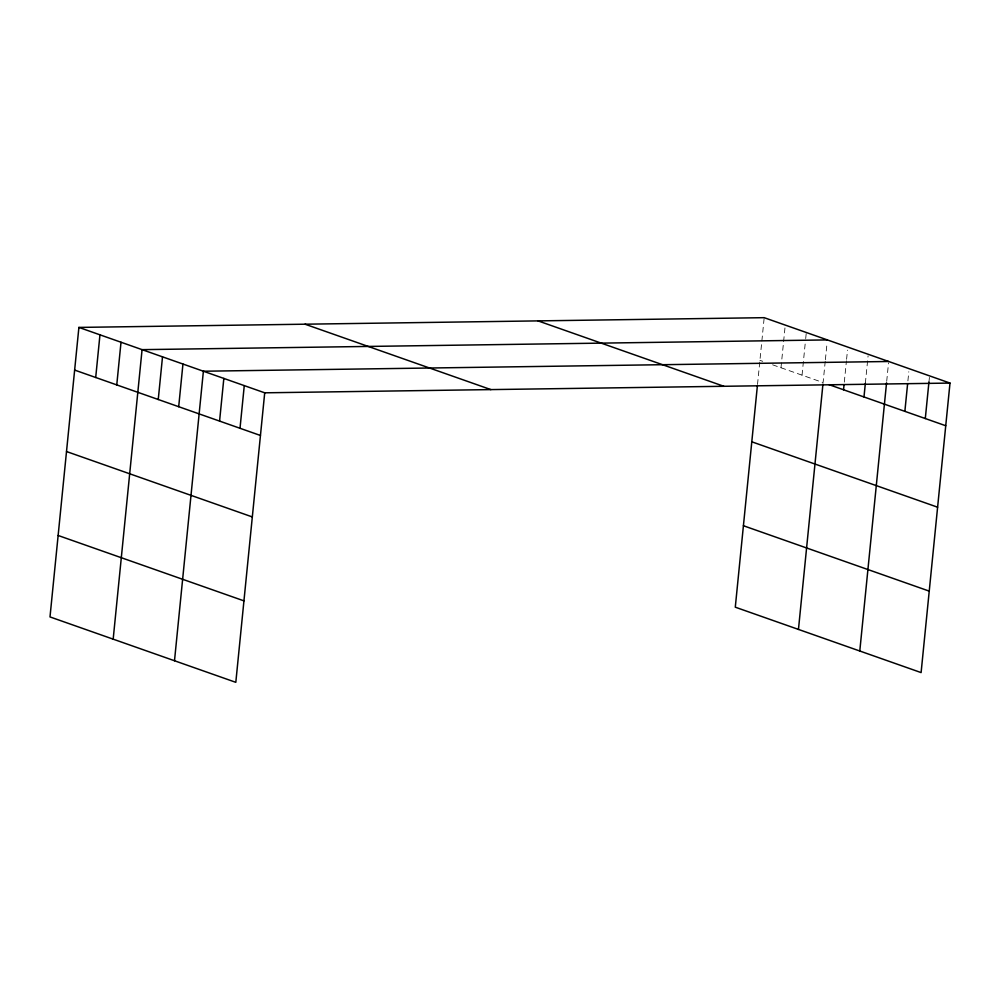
<?xml version="1.0" encoding="UTF-8"?>
<svg xmlns="http://www.w3.org/2000/svg" width="1000" height="1000" viewBox="0 0 1000 1000"><rect width="100%" height="100%" fill="white"/><g stroke="black" fill="none" stroke-linecap="round" stroke-linejoin="round"><path stroke-width="0.75" stroke-dasharray="5 3.75" d="M757.513 384.475L764.188 317.675M780.987 367.75L785.25 325.087M802.05 375.163L805.537 340.112M805.7 338.587L806.3 332.5M825.238 361.238L823.1 382.575L772.562 364.787M825.387 359.712L827.062 342.962M844.3 382.15L846.438 360.812M846.587 359.288L847.5 350.15M865.35 383.25L868.088 355.825M886.7 381.3L888.525 363.013M907.9 380.875L908.812 371.725M928.95 381.975L929.412 377.4M759.925 360.337L762.738 361.325"/><path stroke-width="1.5" d="M78.9 327.413L50 616.925L235.812 682.325L264.713 392.812L78.9 327.413L764.188 317.675L950 383.075L921.1 672.588L735.288 607.188L757.362 385.988M95.7 377.488L99.963 334.825M116.762 384.9L121.013 342.238M113.175 639.163L142.075 349.65L827.362 339.913M158.25 399.513L162.512 356.838M178.7 406.7L182.95 364.038M174.5 660.75L203.388 371.225L888.675 361.488M219.575 421.087L223.837 378.425M240.012 428.275L244.275 385.613M798.462 629.425L822.95 384.087M843.538 389.762L844 385.2M863.988 396.962L865.35 383.25M859.788 651L886.55 382.825M904.862 411.35L907.6 383.925M925.3 418.537L928.95 381.975M264.713 392.812L950 383.075M828.938 384.625L945.738 425.737M538.038 320.887L723.85 386.287M751.8 441.8L937.613 507.2M305.038 324.2L490.863 389.6M743.413 525.725L929.237 591.125M74.638 370.075L260.45 435.475M66.513 451.538L252.325 516.938M58.125 535.475L243.95 600.862"/></g></svg>
